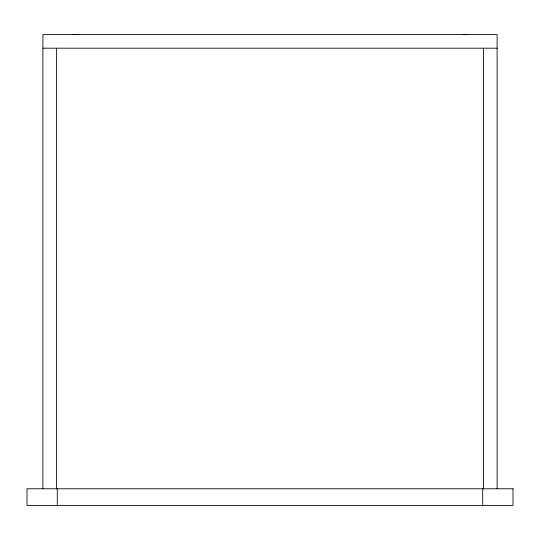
<?xml version="1.0" encoding="UTF-8"?>
<svg xmlns="http://www.w3.org/2000/svg" width="540" height="540" viewBox="0 0 540 540"><rect width="100%" height="100%" fill="white"/><g stroke="black" fill="none" stroke-linecap="round" stroke-linejoin="round"><path stroke-width="0.81" d="M42.896 48.195L497.104 48.195M497.104 488.774L497.104 34.567L42.896 34.567L42.896 488.774M483.476 48.195L483.476 488.774M482.72 488.774L482.72 505.433M57.281 488.774L57.281 505.433M56.525 48.195L56.525 488.774M72.326 34.661A30.28 30.28 0 0 1 77.058 34.661M462.942 34.661A30.28 30.28 0 0 1 467.674 34.661M513 488.774L27 488.774L27 505.433L513 505.433L513 488.774"/></g></svg>
